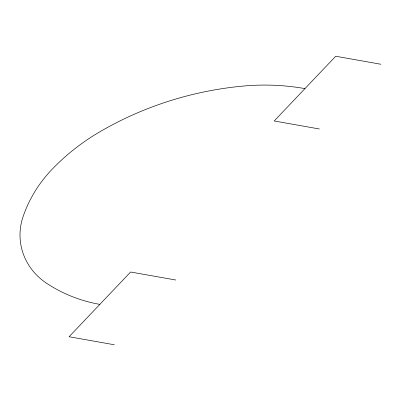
<?xml version="1.0" encoding="UTF-8"?>
<svg xmlns="http://www.w3.org/2000/svg" width="401" height="401" viewBox="0 0 401 401"><rect width="100%" height="100%" fill="white"/><g stroke="black" fill="none" stroke-linecap="round" stroke-linejoin="round"><path stroke-width="0.6" d="M380.95 64.26L335.722 56.245L274.189 120.977L319.417 128.987M175.833 280.023L130.611 272.013L69.072 336.74L114.3 344.755M304.955 88.611A215.688 199.267 -6.1 0 0 243.036 86.08A325.843 301.041 -6.1 0 0 99.197 132.175A215.688 199.267 -6.1 0 0 51.649 169.783A137.718 127.232 -6.1 0 0 22.997 216.921A65.308 60.335 -6.1 0 0 46.807 283.417A137.718 127.232 -6.1 0 0 99.844 304.379"/></g></svg>
